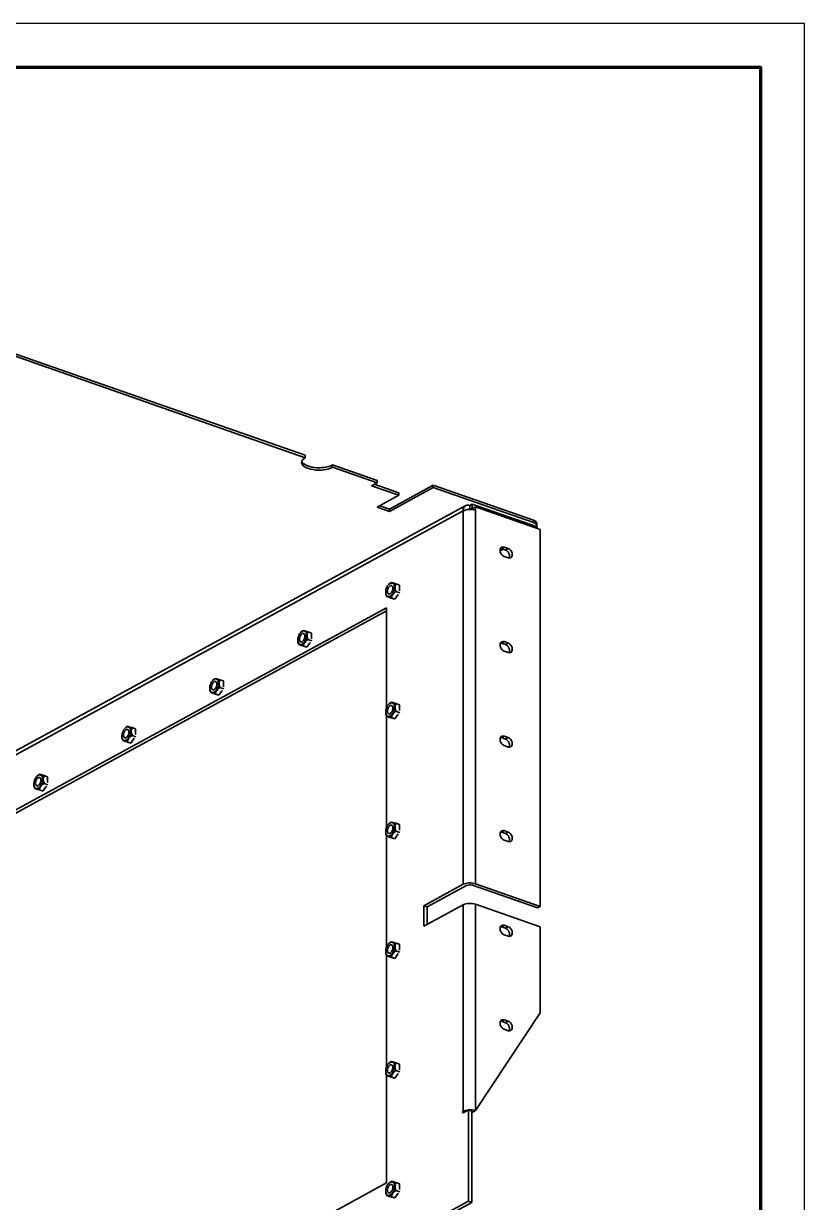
# Model space of a CAD drawing. Header units: millimetres. Extents: x 0 to 594, y 0 to 420.
# Drawn here: x 504.7 to 594, y 285.3 to 420 of the extents above; entities that cross this region are included whole.
import ezdxf

# ---------------------------------------------------------------- set-up
doc = ezdxf.new("R2010")
doc.units = ezdxf.units.MM

msp = doc.modelspace()

# ---------------------------------------------------------------- linework, layer by layer
at = {"color": 1, "lineweight": 35}
for p, q in [((536.94, 370.68), (465.88, 395.45)), ((465.88, 395.18), (536.94, 370.41)), ((536.94, 370.41), (536.75, 370.28)), ((536.94, 370.41), (536.94, 370.68)), ((536.53, 370.01), (536.5, 369.86)), ((536.5, 369.86), (536.53, 369.73)), ((536.62, 370.15), (536.53, 370.01)), ((536.59, 369.87), (536.53, 370)), ((536.53, 369.73), (536.6, 369.6)), ((536.7, 369.76), (536.59, 369.87)), ((536.6, 369.6), (536.71, 369.47)), ((536.75, 370.28), (536.62, 370.15)), ((536.84, 369.65), (536.7, 369.76)), ((536.71, 369.47), (536.87, 369.36)), ((537.02, 369.55), (536.84, 369.65)), ((536.87, 369.36), (537.07, 369.25)), ((537.23, 369.46), (537.02, 369.55)), ((537.07, 369.25), (537.3, 369.16)), ((537.46, 369.39), (537.23, 369.46)), ((537.3, 369.16), (537.56, 369.09)), ((537.72, 369.33), (537.46, 369.39)), ((537.56, 369.09), (537.84, 369.04)), ((537.99, 369.29), (537.72, 369.33)), ((537.84, 369.04), (538.14, 369)), ((538.27, 369.26), (537.99, 369.29)), ((538.14, 369), (538.44, 368.99)), ((538.56, 369.26), (538.27, 369.26)), ((538.44, 368.99), (538.75, 369)), ((538.85, 369.27), (538.56, 369.26)), ((538.75, 369), (539.05, 369.02)), ((539.13, 369.3), (538.85, 369.27)), ((539.05, 369.02), (539.34, 369.07)), ((539.4, 369.35), (539.13, 369.3)), ((539.34, 369.07), (539.61, 369.14)), ((539.64, 369.41), (539.4, 369.35)), ((539.61, 369.14), (539.85, 369.22)), ((539.87, 369.49), (539.64, 369.41)), ((539.85, 369.22), (540.06, 369.32)), ((540.06, 369.59), (539.87, 369.49)), ((545.14, 367.82), (540.06, 369.59)), ((540.06, 369.59), (540.06, 369.32)), ((540.06, 369.32), (545.14, 367.55)), ((545.14, 367.55), (545.14, 367.82)), ((545.14, 367.55), (544.52, 367.21)), ((544.52, 367.21), (547.64, 366.12)), ((547.64, 366.39), (544.82, 367.37)), ((551.54, 367.26), (546.55, 364.54)), ((546.55, 364.27), (551.54, 366.99)), ((547.64, 366.12), (547.64, 366.39)), ((551.54, 366.99), (551.54, 367.26)), ((551.54, 367.26), (563.02, 363.26)), ((563.02, 362.99), (551.54, 366.99)), ((547.64, 366.12), (545.14, 364.76)), ((555.28, 364.94), (555.39, 364.98)), ((555.39, 364.98), (555.51, 365)), ((555.51, 365), (555.63, 364.99)), ((555.63, 364.99), (555.76, 364.96)), ((555.76, 364.96), (556.03, 365.11)), ((555.76, 364.51), (555.76, 364.96)), ((556.03, 364.66), (556.03, 365.11)), ((556.03, 365.11), (563.45, 362.52)), ((494.79, 331.55), (554.98, 364.33)), ((495.1, 332.16), (555.28, 364.94)), ((545.14, 364.76), (546.55, 364.27)), ((546.55, 364.54), (545.44, 364.92)), ((546.55, 364.27), (546.55, 364.54)), ((554.98, 364.33), (555, 364.53)), ((555.12, 364.39), (554.98, 364.33)), ((554.98, 364.33), (554.98, 321.67)), ((555, 364.53), (555.06, 364.7)), ((555.06, 364.7), (555.15, 364.84)), ((555.28, 364.44), (555.12, 364.39)), ((555.15, 364.84), (555.28, 364.94)), ((555.46, 364.48), (555.28, 364.44)), ((555.65, 364.49), (555.46, 364.48)), ((555.49, 364.48), (555.52, 364.5)), ((555.52, 364.5), (555.63, 364.53)), ((555.63, 364.53), (555.76, 364.51)), ((555.85, 364.49), (555.65, 364.49)), ((555.73, 364.5), (555.76, 364.51)), ((555.76, 364.51), (556.03, 364.66)), ((556.04, 364.48), (555.85, 364.49)), ((556.03, 364.66), (556.1, 364.63)), ((556.22, 364.45), (556.04, 364.48)), ((556.07, 364.62), (556.38, 364.79)), ((556.07, 364.47), (556.07, 364.62)), ((556.38, 364.4), (556.22, 364.45)), ((556.38, 364.79), (556.38, 364.4)), ((563.8, 362.2), (556.38, 364.79)), ((556.38, 321.74), (556.38, 364.4)), ((563.02, 363.26), (563.18, 363.19)), ((563.02, 362.99), (563.02, 363.26)), ((563.18, 362.92), (563.02, 362.99)), ((563.18, 363.19), (563.3, 363.11)), ((563.3, 362.84), (563.18, 362.92)), ((563.3, 363.11), (563.37, 363.01)), ((563.37, 362.74), (563.3, 362.84)), ((563.37, 363.01), (563.4, 362.92)), ((563.4, 362.65), (563.37, 362.74)), ((563.37, 362.55), (563.4, 362.65)), ((563.4, 362.65), (563.4, 362.92)), ((563.45, 362.33), (563.45, 362.52)), ((563.8, 319.15), (563.8, 362.2)), ((559.22, 359.97), (559.2, 359.81)), ((559.56, 359.95), (559.2, 359.76)), ((559.2, 359.81), (559.22, 359.64)), ((559.28, 360.1), (559.22, 359.97)), ((559.22, 359.64), (559.29, 359.47)), ((559.25, 360.05), (559.35, 360.03)), ((559.38, 360.18), (559.28, 360.1)), ((559.66, 360.2), (559.35, 360.03)), ((559.35, 360.03), (559.82, 359.86)), ((559.51, 360.22), (559.38, 360.18)), ((559.66, 360.2), (559.51, 360.22)), ((560.13, 360.03), (559.66, 360.2)), ((560.13, 360.03), (559.82, 359.86)), ((559.82, 359.86), (559.94, 359.81)), ((559.94, 359.81), (560.05, 359.71)), ((560.05, 359.71), (560.15, 359.6)), ((560.28, 359.96), (560.13, 360.03)), ((560.15, 359.6), (560.22, 359.47)), ((560.41, 359.84), (560.28, 359.96)), ((560.51, 359.69), (560.41, 359.84)), ((560.58, 359.51), (560.51, 359.69)), ((559.29, 359.47), (559.39, 359.31)), ((559.39, 359.31), (559.52, 359.19)), ((559.52, 359.19), (559.66, 359.12)), ((559.66, 359.12), (560.13, 358.95)), ((560.13, 358.95), (560.28, 358.93)), ((560.22, 359.47), (560.27, 359.32)), ((560.28, 359.05), (560.24, 358.93)), ((560.27, 359.32), (560.29, 359.18)), ((560.29, 359.18), (560.28, 359.05)), ((560.28, 358.93), (560.42, 358.97)), ((560.42, 358.97), (560.52, 359.05)), ((560.52, 359.05), (560.58, 359.18)), ((560.6, 359.34), (560.58, 359.51)), ((560.58, 359.18), (560.6, 359.34)), ((546.2, 355.47), (546.27, 355.62)), ((546.27, 355.62), (546.35, 355.76)), ((546.35, 355.76), (546.44, 355.88)), ((546.37, 355.41), (546.45, 355.58)), ((546.44, 355.88), (546.54, 355.98)), ((546.45, 355.58), (546.56, 355.71)), ((546.54, 355.98), (546.64, 356.05)), ((546.54, 355.98), (546.6, 356.03)), ((546.6, 356.03), (546.56, 356)), ((546.56, 355.71), (546.69, 355.79)), ((546.77, 356.15), (546.6, 356.03)), ((546.64, 356.05), (546.75, 356.09)), ((546.69, 355.79), (546.75, 355.8)), ((546.75, 356.09), (546.85, 356.09)), ((546.75, 355.8), (546.8, 355.79)), ((546.93, 356.11), (546.77, 356.15)), ((546.8, 355.79), (546.86, 355.75)), ((546.85, 356.09), (546.94, 356.07)), ((546.86, 355.75), (546.91, 355.68)), ((546.91, 355.68), (546.94, 355.59)), ((547.3, 356), (546.93, 356.11)), ((546.94, 356.07), (547.02, 356.01)), ((546.94, 355.59), (546.95, 355.49)), ((547.02, 356.01), (547.08, 355.91)), ((547.08, 355.91), (547.12, 355.8)), ((547.12, 355.8), (547.14, 355.66)), ((547.14, 355.66), (547.14, 355.51)), ((547.2, 355.59), (547.22, 355.79)), ((547.22, 355.38), (547.2, 355.59)), ((547.22, 355.79), (547.3, 356)), ((547.3, 356), (547.7, 355.86)), ((547.7, 355.86), (547.7, 355.2)), ((546.13, 355.15), (546.16, 355.31)), ((546.13, 354.99), (546.13, 355.15)), ((546.15, 354.86), (546.13, 354.99)), ((546.17, 354.76), (546.15, 354.86)), ((546.15, 354.86), (546.16, 354.8)), ((546.15, 354.83), (546.16, 354.8)), ((546.16, 355.31), (546.2, 355.47)), ((546.16, 354.8), (546.24, 354.54)), ((546.22, 354.68), (546.17, 354.76)), ((546.27, 354.61), (546.22, 354.68)), ((546.24, 354.54), (546.4, 354.5)), ((546.24, 354.54), (546.69, 354.38)), ((546.33, 354.57), (546.27, 354.61)), ((546.33, 355.22), (546.37, 355.41)), ((546.33, 355.05), (546.33, 355.22)), ((546.38, 354.91), (546.33, 355.05)), ((546.4, 354.54), (546.33, 354.57)), ((546.42, 354.87), (546.38, 354.91)), ((546.47, 354.54), (546.4, 354.54)), ((546.4, 354.5), (546.77, 354.39)), ((546.47, 354.84), (546.42, 354.87)), ((546.55, 354.84), (546.47, 354.84)), ((546.55, 354.55), (546.47, 354.54)), ((546.63, 354.86), (546.55, 354.84)), ((546.64, 354.59), (546.55, 354.55)), ((546.71, 354.92), (546.63, 354.86)), ((546.74, 354.66), (546.64, 354.59)), ((546.79, 355.01), (546.71, 354.92)), ((546.84, 354.76), (546.74, 354.66)), ((546.77, 354.39), (546.83, 354.61)), ((546.77, 354.39), (547.17, 354.25)), ((547.17, 354.25), (546.77, 354.36)), ((546.85, 355.11), (546.79, 355.01)), ((546.83, 354.61), (546.93, 354.79)), ((546.93, 354.89), (546.84, 354.76)), ((546.9, 355.23), (546.85, 355.11)), ((546.94, 355.36), (546.9, 355.23)), ((547.01, 355.03), (546.93, 354.89)), ((546.93, 354.79), (547.08, 354.95)), ((546.95, 355.49), (546.94, 355.36)), ((547.07, 355.19), (547.01, 355.03)), ((547.12, 355.35), (547.07, 355.19)), ((547.08, 354.95), (547.3, 355.12)), ((547.14, 355.51), (547.12, 355.35)), ((547.57, 354.79), (547.17, 354.25)), ((547.3, 355.12), (547.22, 355.38)), ((547.3, 355.12), (547.75, 354.96)), ((546.23, 353.27), (497.82, 326.9)), ((498.21, 326.76), (546.23, 352.92)), ((546.23, 341.86), (546.23, 353.27)), ((536.15, 349.99), (536.21, 350.14)), ((536.21, 350.14), (536.29, 350.28)), ((536.29, 350.28), (536.38, 350.4)), ((536.38, 350.4), (536.48, 350.5)), ((536.4, 350.1), (536.51, 350.24)), ((536.48, 350.5), (536.59, 350.57)), ((536.48, 350.5), (536.54, 350.55)), ((536.54, 350.55), (536.5, 350.52)), ((536.51, 350.24), (536.63, 350.31)), ((536.71, 350.67), (536.54, 350.55)), ((536.59, 350.57), (536.69, 350.61)), ((536.63, 350.31), (536.69, 350.32)), ((536.69, 350.61), (536.79, 350.62)), ((536.69, 350.32), (536.74, 350.31)), ((536.87, 350.63), (536.71, 350.67)), ((536.74, 350.31), (536.8, 350.27)), ((536.79, 350.62), (536.88, 350.59)), ((536.8, 350.27), (536.85, 350.2)), ((536.85, 350.2), (536.88, 350.12)), ((537.24, 350.52), (536.87, 350.63)), ((536.88, 350.59), (536.96, 350.53)), ((536.96, 350.53), (537.02, 350.44)), ((537.02, 350.44), (537.06, 350.32)), ((537.06, 350.32), (537.08, 350.18)), ((537.08, 350.18), (537.08, 350.03)), ((537.14, 350.12), (537.16, 350.32)), ((537.16, 350.32), (537.24, 350.52)), ((537.24, 350.52), (537.64, 350.38)), ((537.64, 350.38), (537.64, 349.72)), ((536.07, 349.52), (536.08, 349.67)), ((536.09, 349.38), (536.07, 349.52)), ((536.08, 349.67), (536.1, 349.83)), ((536.12, 349.28), (536.09, 349.38)), ((536.09, 349.38), (536.1, 349.32)), ((536.09, 349.35), (536.1, 349.32)), ((536.1, 349.83), (536.15, 349.99)), ((536.1, 349.32), (536.18, 349.06)), ((536.16, 349.2), (536.12, 349.28)), ((536.21, 349.14), (536.16, 349.2)), ((536.18, 349.06), (536.34, 349.02)), ((536.18, 349.06), (536.63, 348.9)), ((536.27, 349.09), (536.21, 349.14)), ((536.27, 349.74), (536.31, 349.93)), ((536.27, 349.57), (536.27, 349.74)), ((536.32, 349.44), (536.27, 349.57)), ((536.34, 349.06), (536.27, 349.09)), ((536.31, 349.93), (536.4, 350.1)), ((536.36, 349.39), (536.32, 349.44)), ((536.42, 349.06), (536.34, 349.06)), ((536.34, 349.02), (536.71, 348.91)), ((536.41, 349.37), (536.36, 349.39)), ((536.49, 349.36), (536.41, 349.37)), ((536.5, 349.07), (536.42, 349.06)), ((536.57, 349.38), (536.49, 349.36)), ((536.58, 349.11), (536.5, 349.07)), ((536.65, 349.44), (536.57, 349.38)), ((536.68, 349.18), (536.58, 349.11)), ((536.73, 349.53), (536.65, 349.44)), ((536.78, 349.28), (536.68, 349.18)), ((536.71, 348.91), (536.77, 349.13)), ((536.71, 348.91), (537.11, 348.77)), ((537.11, 348.77), (536.72, 348.88)), ((536.8, 349.63), (536.73, 349.53)), ((536.77, 349.13), (536.87, 349.31)), ((536.87, 349.41), (536.78, 349.28)), ((536.85, 349.76), (536.8, 349.63)), ((536.88, 349.88), (536.85, 349.76)), ((536.95, 349.55), (536.87, 349.41)), ((536.87, 349.31), (537.02, 349.47)), ((536.88, 350.12), (536.89, 350.01)), ((536.89, 350.01), (536.88, 349.88)), ((537.02, 349.71), (536.95, 349.55)), ((537.06, 349.87), (537.02, 349.71)), ((537.02, 349.47), (537.24, 349.64)), ((537.08, 350.03), (537.06, 349.87)), ((537.51, 349.31), (537.11, 348.77)), ((537.16, 349.9), (537.14, 350.12)), ((537.24, 349.64), (537.16, 349.9)), ((537.24, 349.64), (537.69, 349.48)), ((559.22, 349.17), (559.2, 349.01)), ((559.2, 349.01), (559.22, 348.84)), ((559.28, 349.3), (559.22, 349.17)), ((559.22, 348.84), (559.29, 348.67)), ((559.25, 349.25), (559.35, 349.23)), ((559.38, 349.38), (559.28, 349.3)), ((559.66, 349.4), (559.35, 349.23)), ((559.35, 349.23), (559.82, 349.06)), ((559.51, 349.42), (559.38, 349.38)), ((559.66, 349.4), (559.51, 349.42)), ((560.13, 349.23), (559.66, 349.4)), ((560.13, 349.23), (559.82, 349.06)), ((559.82, 349.06), (559.94, 349)), ((559.94, 349), (560.05, 348.91)), ((560.05, 348.91), (560.15, 348.8)), ((560.28, 349.16), (560.13, 349.23)), ((560.15, 348.8), (560.22, 348.66)), ((560.41, 349.04), (560.28, 349.16)), ((560.51, 348.88), (560.41, 349.04)), ((560.58, 348.71), (560.51, 348.88)), ((559.29, 348.67), (559.39, 348.51)), ((559.39, 348.51), (559.52, 348.39)), ((559.52, 348.39), (559.66, 348.32)), ((559.66, 348.32), (560.13, 348.15)), ((560.13, 348.15), (560.28, 348.13)), ((560.22, 348.66), (560.27, 348.52)), ((560.28, 348.25), (560.24, 348.13)), ((560.27, 348.52), (560.29, 348.38)), ((560.29, 348.38), (560.28, 348.25)), ((560.28, 348.13), (560.42, 348.17)), ((560.42, 348.17), (560.52, 348.25)), ((560.52, 348.25), (560.58, 348.38)), ((560.6, 348.54), (560.58, 348.71)), ((560.58, 348.38), (560.6, 348.54)), ((526.15, 344.66), (526.23, 344.8)), ((526.23, 344.8), (526.32, 344.93)), ((526.32, 344.93), (526.42, 345.02)), ((526.34, 344.63), (526.45, 344.76)), ((526.42, 345.02), (526.53, 345.09)), ((526.42, 345.02), (526.48, 345.07)), ((526.48, 345.07), (526.45, 345.04)), ((526.45, 344.76), (526.57, 344.83)), ((526.65, 345.2), (526.48, 345.07)), ((526.53, 345.09), (526.63, 345.13)), ((526.57, 344.83), (526.63, 344.84)), ((526.63, 345.13), (526.73, 345.14)), ((526.63, 344.84), (526.68, 344.83)), ((526.82, 345.16), (526.65, 345.2)), ((526.68, 344.83), (526.75, 344.79)), ((526.73, 345.14), (526.82, 345.11)), ((526.75, 344.79), (526.79, 344.73)), ((527.18, 345.04), (526.82, 345.16)), ((526.82, 345.11), (526.9, 345.05)), ((526.9, 345.05), (526.96, 344.96)), ((526.96, 344.96), (527, 344.84)), ((527, 344.84), (527.02, 344.7)), ((527.08, 344.64), (527.11, 344.84)), ((527.11, 344.84), (527.18, 345.04)), ((527.18, 345.04), (527.59, 344.9)), ((527.59, 344.9), (527.59, 344.25)), ((526.01, 344.04), (526.02, 344.19)), ((526.03, 343.9), (526.01, 344.04)), ((526.02, 344.19), (526.04, 344.35)), ((526.06, 343.8), (526.03, 343.9)), ((526.03, 343.9), (526.04, 343.84)), ((526.04, 344.35), (526.09, 344.51)), ((526.04, 343.87), (526.04, 343.84)), ((526.04, 343.84), (526.12, 343.58)), ((526.1, 343.72), (526.06, 343.8)), ((526.09, 344.51), (526.15, 344.66)), ((526.15, 343.66), (526.1, 343.72)), ((526.12, 343.58), (526.28, 343.54)), ((526.12, 343.58), (526.57, 343.42)), ((526.21, 343.61), (526.15, 343.66)), ((526.21, 344.26), (526.25, 344.45)), ((526.22, 344.09), (526.21, 344.26)), ((526.28, 343.58), (526.21, 343.61)), ((526.27, 343.96), (526.22, 344.09)), ((526.25, 344.45), (526.34, 344.63)), ((526.31, 343.91), (526.27, 343.96)), ((526.36, 343.58), (526.28, 343.58)), ((526.28, 343.54), (526.65, 343.43)), ((526.36, 343.89), (526.31, 343.91)), ((526.43, 343.88), (526.36, 343.89)), ((526.44, 343.59), (526.36, 343.58)), ((526.51, 343.91), (526.43, 343.88)), ((526.52, 343.63), (526.44, 343.59)), ((526.6, 343.96), (526.51, 343.91)), ((526.63, 343.7), (526.52, 343.63)), ((526.67, 344.05), (526.6, 343.96)), ((526.73, 343.8), (526.63, 343.7)), ((526.65, 343.43), (526.71, 343.65)), ((526.65, 343.43), (527.06, 343.29)), ((526.74, 344.16), (526.67, 344.05)), ((526.71, 343.65), (526.82, 343.83)), ((526.82, 343.93), (526.73, 343.8)), ((526.79, 344.28), (526.74, 344.16)), ((526.79, 344.73), (526.82, 344.64)), ((526.82, 344.41), (526.79, 344.28)), ((526.82, 344.64), (526.83, 344.53)), ((526.83, 344.53), (526.82, 344.41)), ((526.9, 344.07), (526.82, 343.93)), ((526.82, 343.83), (526.97, 343.99)), ((526.96, 344.23), (526.9, 344.07)), ((527, 344.39), (526.96, 344.23)), ((526.97, 343.99), (527.18, 344.16)), ((527.02, 344.55), (527, 344.39)), ((527.02, 344.7), (527.02, 344.55)), ((527.45, 343.83), (527.06, 343.29)), ((527.11, 344.42), (527.08, 344.64)), ((527.18, 344.16), (527.11, 344.42)), ((527.18, 344.16), (527.64, 344)), ((527.06, 343.29), (526.66, 343.4)), ((546.27, 341.94), (546.35, 342.08)), ((546.35, 342.08), (546.44, 342.2)), ((546.44, 342.2), (546.54, 342.3)), ((546.54, 342.3), (546.64, 342.37)), ((546.54, 342.3), (546.6, 342.35)), ((546.6, 342.35), (546.56, 342.32)), ((546.56, 342.03), (546.69, 342.11)), ((546.77, 342.47), (546.6, 342.35)), ((546.64, 342.37), (546.75, 342.41)), ((546.69, 342.11), (546.75, 342.12)), ((546.75, 342.41), (546.85, 342.41)), ((546.75, 342.12), (546.8, 342.11)), ((546.93, 342.43), (546.77, 342.47)), ((546.8, 342.11), (546.86, 342.07)), ((546.85, 342.41), (546.94, 342.39)), ((546.86, 342.07), (546.91, 342)), ((547.3, 342.32), (546.93, 342.43)), ((546.94, 342.39), (547.02, 342.32)), ((547.02, 342.32), (547.08, 342.23)), ((547.08, 342.23), (547.12, 342.12)), ((547.12, 342.12), (547.14, 341.98)), ((547.2, 341.91), (547.22, 342.11)), ((547.22, 342.11), (547.3, 342.32)), ((547.3, 342.32), (547.7, 342.18)), ((547.7, 342.18), (547.7, 341.52)), ((546.13, 341.47), (546.16, 341.63)), ((546.13, 341.31), (546.13, 341.47)), ((546.15, 341.17), (546.13, 341.31)), ((546.17, 341.08), (546.15, 341.17)), ((546.15, 341.17), (546.16, 341.12)), ((546.15, 341.15), (546.16, 341.12)), ((546.16, 341.63), (546.2, 341.78)), ((546.16, 341.12), (546.24, 340.86)), ((546.22, 341), (546.17, 341.08)), ((546.2, 341.78), (546.27, 341.94)), ((546.27, 340.93), (546.22, 341)), ((546.23, 328.18), (546.23, 340.87)), ((546.24, 340.86), (546.4, 340.82)), ((546.24, 340.86), (546.69, 340.7)), ((546.33, 340.89), (546.27, 340.93)), ((546.33, 341.54), (546.37, 341.73)), ((546.33, 341.37), (546.33, 341.54)), ((546.38, 341.23), (546.33, 341.37)), ((546.4, 340.86), (546.33, 340.89)), ((546.37, 341.73), (546.45, 341.9)), ((546.42, 341.19), (546.38, 341.23)), ((546.47, 340.85), (546.4, 340.86)), ((546.4, 340.82), (546.77, 340.71)), ((546.47, 341.16), (546.42, 341.19)), ((546.45, 341.9), (546.56, 342.03)), ((546.55, 341.15), (546.47, 341.16)), ((546.55, 340.87), (546.47, 340.85)), ((546.63, 341.18), (546.55, 341.15)), ((546.64, 340.9), (546.55, 340.87)), ((546.71, 341.24), (546.63, 341.18)), ((546.74, 340.98), (546.64, 340.9)), ((546.79, 341.32), (546.71, 341.24)), ((546.84, 341.08), (546.74, 340.98)), ((546.77, 340.71), (546.83, 340.93)), ((546.85, 341.43), (546.79, 341.32)), ((546.83, 340.93), (546.93, 341.11)), ((546.93, 341.2), (546.84, 341.08)), ((546.9, 341.55), (546.85, 341.43)), ((546.94, 341.68), (546.9, 341.55)), ((546.91, 342), (546.94, 341.91)), ((547.01, 341.35), (546.93, 341.2)), ((546.93, 341.11), (547.08, 341.27)), ((546.94, 341.91), (546.95, 341.8)), ((546.95, 341.8), (546.94, 341.68)), ((547.07, 341.5), (547.01, 341.35)), ((547.12, 341.67), (547.07, 341.5)), ((547.08, 341.27), (547.3, 341.44)), ((547.14, 341.83), (547.12, 341.67)), ((547.14, 341.98), (547.14, 341.83)), ((547.57, 341.11), (547.17, 340.56)), ((547.22, 341.7), (547.2, 341.91)), ((547.3, 341.44), (547.22, 341.7)), ((547.3, 341.44), (547.75, 341.28)), ((516.17, 339.32), (516.27, 339.45)), ((516.27, 339.45), (516.37, 339.54)), ((516.37, 339.54), (516.47, 339.62)), ((516.37, 339.54), (516.42, 339.59)), ((516.42, 339.59), (516.39, 339.56)), ((516.6, 339.72), (516.42, 339.59)), ((516.47, 339.62), (516.58, 339.65)), ((516.58, 339.65), (516.68, 339.66)), ((516.76, 339.68), (516.6, 339.72)), ((516.68, 339.66), (516.77, 339.63)), ((517.13, 339.57), (516.76, 339.68)), ((516.77, 339.63), (516.84, 339.57)), ((516.84, 339.57), (516.9, 339.48)), ((516.9, 339.48), (516.95, 339.36)), ((517.05, 339.36), (517.13, 339.57)), ((517.13, 339.57), (517.53, 339.43)), ((517.53, 339.43), (517.53, 338.77)), ((546.77, 340.71), (547.17, 340.56)), ((547.17, 340.56), (546.77, 340.68)), ((515.96, 338.71), (515.99, 338.87)), ((515.96, 338.56), (515.96, 338.71)), ((515.97, 338.42), (515.96, 338.56)), ((516, 338.32), (515.97, 338.42)), ((515.97, 338.42), (515.99, 338.36)), ((515.98, 338.4), (515.99, 338.36)), ((515.99, 338.87), (516.03, 339.03)), ((515.99, 338.36), (516.06, 338.1)), ((516.04, 338.24), (516, 338.32)), ((516.03, 339.03), (516.1, 339.18)), ((516.09, 338.18), (516.04, 338.24)), ((516.06, 338.1), (516.23, 338.06)), ((516.06, 338.1), (516.52, 337.95)), ((516.16, 338.13), (516.09, 338.18)), ((516.1, 339.18), (516.17, 339.32)), ((516.15, 338.79), (516.2, 338.97)), ((516.16, 338.61), (516.15, 338.79)), ((516.21, 338.48), (516.16, 338.61)), ((516.22, 338.11), (516.16, 338.13)), ((516.2, 338.97), (516.28, 339.15)), ((516.25, 338.44), (516.21, 338.48)), ((516.3, 338.1), (516.22, 338.11)), ((516.23, 338.06), (516.6, 337.95)), ((516.3, 338.41), (516.25, 338.44)), ((516.28, 339.15), (516.39, 339.28)), ((516.37, 338.4), (516.3, 338.41)), ((516.38, 338.12), (516.3, 338.1)), ((516.46, 338.43), (516.37, 338.4)), ((516.46, 338.15), (516.38, 338.12)), ((516.39, 339.28), (516.51, 339.35)), ((516.54, 338.48), (516.46, 338.43)), ((516.57, 338.22), (516.46, 338.15)), ((516.51, 339.35), (516.57, 339.36)), ((516.61, 338.57), (516.54, 338.48)), ((516.57, 339.36), (516.63, 339.35)), ((516.67, 338.32), (516.57, 338.22)), ((516.6, 337.95), (516.66, 338.17)), ((516.68, 338.68), (516.61, 338.57)), ((516.63, 339.35), (516.69, 339.31)), ((516.66, 338.17), (516.76, 338.35)), ((516.76, 338.45), (516.67, 338.32)), ((516.73, 338.8), (516.68, 338.68)), ((516.69, 339.31), (516.74, 339.25)), ((516.76, 338.93), (516.73, 338.8)), ((516.74, 339.25), (516.77, 339.16)), ((516.78, 339.05), (516.76, 338.93)), ((516.84, 338.59), (516.76, 338.45)), ((516.76, 338.35), (516.91, 338.52)), ((516.77, 339.16), (516.78, 339.05)), ((516.9, 338.75), (516.84, 338.59)), ((516.94, 338.91), (516.9, 338.75)), ((516.91, 338.52), (517.13, 338.68)), ((516.97, 339.07), (516.94, 338.91)), ((516.95, 339.36), (516.97, 339.23)), ((516.97, 339.23), (516.97, 339.07)), ((517.39, 338.36), (517, 337.81)), ((517.02, 339.16), (517.05, 339.36)), ((517.05, 338.94), (517.02, 339.16)), ((517.13, 338.68), (517.05, 338.94)), ((517.13, 338.68), (517.58, 338.52)), ((559.22, 338.37), (559.2, 338.21)), ((559.2, 338.21), (559.22, 338.04)), ((559.28, 338.5), (559.22, 338.37)), ((559.22, 338.04), (559.29, 337.86)), ((559.25, 338.45), (559.35, 338.43)), ((559.38, 338.58), (559.28, 338.5)), ((559.66, 338.6), (559.35, 338.43)), ((559.35, 338.43), (559.82, 338.26)), ((559.51, 338.62), (559.38, 338.58)), ((559.66, 338.6), (559.51, 338.62)), ((560.13, 338.43), (559.66, 338.6)), ((560.13, 338.43), (559.82, 338.26)), ((559.82, 338.26), (559.94, 338.2)), ((559.94, 338.2), (560.05, 338.11)), ((560.05, 338.11), (560.15, 338)), ((560.28, 338.36), (560.13, 338.43)), ((560.41, 338.24), (560.28, 338.36)), ((560.51, 338.08), (560.41, 338.24)), ((560.58, 337.91), (560.51, 338.08)), ((516.6, 337.95), (517, 337.81)), ((517, 337.81), (516.6, 337.92)), ((559.29, 337.86), (559.39, 337.71)), ((559.39, 337.71), (559.52, 337.59)), ((559.52, 337.59), (559.66, 337.52)), ((559.66, 337.52), (560.13, 337.35)), ((560.13, 337.35), (560.28, 337.33)), ((560.15, 338), (560.22, 337.86)), ((560.22, 337.86), (560.27, 337.72)), ((560.28, 337.45), (560.24, 337.33)), ((560.27, 337.72), (560.29, 337.58)), ((560.29, 337.58), (560.28, 337.45)), ((560.28, 337.33), (560.42, 337.37)), ((560.42, 337.37), (560.52, 337.45)), ((560.52, 337.45), (560.58, 337.58)), ((560.6, 337.74), (560.58, 337.91)), ((560.58, 337.58), (560.6, 337.74)), ((506.21, 333.97), (506.31, 334.07)), ((506.31, 334.07), (506.41, 334.14)), ((506.31, 334.07), (506.37, 334.11)), ((506.37, 334.11), (506.33, 334.09)), ((506.54, 334.24), (506.37, 334.11)), ((506.41, 334.14), (506.52, 334.18)), ((506.52, 334.18), (506.62, 334.18)), ((506.7, 334.2), (506.54, 334.24)), ((506.62, 334.18), (506.71, 334.15)), ((507.07, 334.09), (506.7, 334.2)), ((506.71, 334.15), (506.79, 334.09)), ((506.79, 334.09), (506.85, 334)), ((506.85, 334), (506.89, 333.88)), ((506.99, 333.88), (507.07, 334.09)), ((507.07, 334.09), (507.47, 333.95)), ((505.9, 333.23), (505.93, 333.39)), ((505.9, 333.08), (505.9, 333.23)), ((505.92, 332.94), (505.9, 333.08)), ((505.94, 332.85), (505.92, 332.94)), ((505.92, 332.94), (505.93, 332.88)), ((505.92, 332.92), (505.93, 332.88)), ((505.93, 333.39), (505.97, 333.55)), ((505.93, 332.88), (506.01, 332.63)), ((505.98, 332.76), (505.94, 332.85)), ((505.97, 333.55), (506.04, 333.71)), ((506.04, 332.7), (505.98, 332.76)), ((506.04, 333.71), (506.12, 333.85)), ((506.1, 332.65), (506.04, 332.7)), ((506.1, 333.31), (506.14, 333.49)), ((506.1, 333.13), (506.1, 333.31)), ((506.15, 333), (506.1, 333.13)), ((506.17, 332.63), (506.1, 332.65)), ((506.12, 333.85), (506.21, 333.97)), ((506.14, 333.49), (506.22, 333.67)), ((506.19, 332.96), (506.15, 333)), ((506.24, 332.93), (506.19, 332.96)), ((506.22, 333.67), (506.33, 333.8)), ((506.32, 332.92), (506.24, 332.93)), ((506.32, 332.64), (506.24, 332.62)), ((506.4, 332.95), (506.32, 332.92)), ((506.41, 332.67), (506.32, 332.64)), ((506.33, 333.8), (506.46, 333.87)), ((506.48, 333.01), (506.4, 332.95)), ((506.51, 332.74), (506.41, 332.67)), ((506.46, 333.87), (506.51, 333.88)), ((506.56, 333.09), (506.48, 333.01)), ((506.51, 333.88), (506.57, 333.87)), ((506.61, 332.85), (506.51, 332.74)), ((506.54, 332.47), (506.6, 332.69)), ((506.62, 333.2), (506.56, 333.09)), ((506.57, 333.87), (506.63, 333.84)), ((506.6, 332.69), (506.7, 332.87)), ((506.7, 332.97), (506.61, 332.85)), ((506.67, 333.32), (506.62, 333.2)), ((506.63, 333.84), (506.68, 333.77)), ((506.71, 333.45), (506.67, 333.32)), ((506.68, 333.77), (506.71, 333.68)), ((506.78, 333.12), (506.7, 332.97)), ((506.7, 332.87), (506.85, 333.04)), ((506.71, 333.68), (506.72, 333.57)), ((506.72, 333.57), (506.71, 333.45)), ((506.84, 333.27), (506.78, 333.12)), ((506.89, 333.43), (506.84, 333.27)), ((506.85, 333.04), (507.07, 333.2)), ((506.89, 333.88), (506.91, 333.75)), ((506.91, 333.6), (506.89, 333.43)), ((506.91, 333.75), (506.91, 333.6)), ((507.34, 332.88), (506.94, 332.33)), ((506.97, 333.68), (506.99, 333.88)), ((506.99, 333.46), (506.97, 333.68)), ((507.07, 333.2), (506.99, 333.46)), ((507.07, 333.2), (507.52, 333.05)), ((507.47, 333.95), (507.47, 333.29)), ((506.01, 332.63), (506.17, 332.58)), ((506.01, 332.63), (506.46, 332.47)), ((506.24, 332.62), (506.17, 332.63)), ((506.17, 332.58), (506.54, 332.47)), ((506.54, 332.47), (506.94, 332.33)), ((506.94, 332.33), (506.54, 332.45)), ((546.44, 328.52), (546.54, 328.62)), ((546.54, 328.62), (546.64, 328.69)), ((546.54, 328.62), (546.6, 328.67)), ((546.6, 328.67), (546.56, 328.64)), ((546.77, 328.79), (546.6, 328.67)), ((546.64, 328.69), (546.75, 328.73)), ((546.75, 328.73), (546.85, 328.73)), ((546.93, 328.75), (546.77, 328.79)), ((546.85, 328.73), (546.94, 328.7)), ((547.3, 328.64), (546.93, 328.75)), ((546.94, 328.7), (547.02, 328.64)), ((547.02, 328.64), (547.08, 328.55)), ((547.22, 328.43), (547.3, 328.64)), ((547.3, 328.64), (547.7, 328.5)), ((546.13, 327.78), (546.16, 327.94)), ((546.13, 327.63), (546.13, 327.78)), ((546.15, 327.49), (546.13, 327.63)), ((546.17, 327.4), (546.15, 327.49)), ((546.15, 327.49), (546.16, 327.44)), ((546.15, 327.47), (546.16, 327.44)), ((546.16, 327.94), (546.2, 328.1)), ((546.16, 327.44), (546.24, 327.18)), ((546.22, 327.32), (546.17, 327.4)), ((546.2, 328.1), (546.27, 328.26)), ((546.27, 327.25), (546.22, 327.32)), ((546.27, 328.26), (546.35, 328.4)), ((546.33, 327.21), (546.27, 327.25)), ((546.33, 327.86), (546.37, 328.05)), ((546.33, 327.69), (546.33, 327.86)), ((546.38, 327.55), (546.33, 327.69)), ((546.35, 328.4), (546.44, 328.52)), ((546.37, 328.05), (546.45, 328.22)), ((546.42, 327.51), (546.38, 327.55)), ((546.47, 327.48), (546.42, 327.51)), ((546.45, 328.22), (546.56, 328.35)), ((546.55, 327.47), (546.47, 327.48)), ((546.63, 327.5), (546.55, 327.47)), ((546.56, 328.35), (546.69, 328.43)), ((546.71, 327.56), (546.63, 327.5)), ((546.74, 327.3), (546.64, 327.22)), ((546.69, 328.43), (546.75, 328.43)), ((546.79, 327.64), (546.71, 327.56)), ((546.84, 327.4), (546.74, 327.3)), ((546.75, 328.43), (546.8, 328.43)), ((546.85, 327.75), (546.79, 327.64)), ((546.8, 328.43), (546.86, 328.39)), ((546.83, 327.24), (546.93, 327.43)), ((546.93, 327.52), (546.84, 327.4)), ((546.9, 327.87), (546.85, 327.75)), ((546.86, 328.39), (546.91, 328.32)), ((546.94, 328), (546.9, 327.87)), ((546.91, 328.32), (546.94, 328.23)), ((547.01, 327.67), (546.93, 327.52)), ((546.93, 327.43), (547.08, 327.59)), ((546.94, 328.23), (546.95, 328.12)), ((546.95, 328.12), (546.94, 328)), ((547.07, 327.82), (547.01, 327.67)), ((547.12, 327.99), (547.07, 327.82)), ((547.08, 328.55), (547.12, 328.44)), ((547.08, 327.59), (547.3, 327.75)), ((547.12, 328.44), (547.14, 328.3)), ((547.14, 328.15), (547.12, 327.99)), ((547.14, 328.3), (547.14, 328.15)), ((547.57, 327.43), (547.17, 326.88)), ((547.2, 328.23), (547.22, 328.43)), ((547.22, 328.02), (547.2, 328.23)), ((547.3, 327.75), (547.22, 328.02)), ((547.3, 327.75), (547.75, 327.6)), ((547.7, 328.5), (547.7, 327.84)), ((559.22, 327.57), (559.2, 327.41)), ((559.2, 327.41), (559.22, 327.23)), ((559.28, 327.7), (559.22, 327.57)), ((559.25, 327.65), (559.35, 327.63)), ((559.38, 327.78), (559.28, 327.7)), ((559.66, 327.8), (559.35, 327.63)), ((559.35, 327.63), (559.82, 327.46)), ((559.51, 327.82), (559.38, 327.78)), ((559.66, 327.8), (559.51, 327.82)), ((560.13, 327.63), (559.66, 327.8)), ((560.13, 327.63), (559.82, 327.46)), ((559.82, 327.46), (559.94, 327.4)), ((559.94, 327.4), (560.05, 327.31)), ((560.05, 327.31), (560.15, 327.2)), ((560.28, 327.56), (560.13, 327.63)), ((560.41, 327.44), (560.28, 327.56)), ((560.51, 327.28), (560.41, 327.44)), ((560.58, 327.11), (560.51, 327.28)), ((546.23, 314.5), (546.23, 327.19)), ((546.24, 327.18), (546.4, 327.14)), ((546.24, 327.18), (546.69, 327.02)), ((546.4, 327.18), (546.33, 327.21)), ((546.47, 327.17), (546.4, 327.18)), ((546.4, 327.14), (546.77, 327.02)), ((546.55, 327.19), (546.47, 327.17)), ((546.64, 327.22), (546.55, 327.19)), ((546.77, 327.02), (546.83, 327.24)), ((546.77, 327.02), (547.17, 326.88)), ((547.17, 326.88), (546.77, 327)), ((559.22, 327.23), (559.29, 327.06)), ((559.29, 327.06), (559.39, 326.91)), ((559.39, 326.91), (559.52, 326.79)), ((559.52, 326.79), (559.66, 326.72)), ((559.66, 326.72), (560.13, 326.55)), ((560.13, 326.55), (560.28, 326.53)), ((560.15, 327.2), (560.22, 327.06)), ((560.22, 327.06), (560.27, 326.92)), ((560.28, 326.64), (560.24, 326.53)), ((560.27, 326.92), (560.29, 326.78)), ((560.29, 326.78), (560.28, 326.64)), ((560.28, 326.53), (560.42, 326.56)), ((560.42, 326.56), (560.52, 326.65)), ((560.52, 326.65), (560.58, 326.78)), ((560.6, 326.94), (560.58, 327.11)), ((560.58, 326.78), (560.6, 326.94)), ((554.98, 321.67), (550.48, 319.22)), ((550.87, 319.08), (555.37, 321.53)), ((555.12, 321.73), (554.98, 321.67)), ((555.28, 321.78), (555.12, 321.73)), ((555.46, 321.81), (555.28, 321.78)), ((555.37, 321.53), (555.52, 321.59)), ((555.65, 321.83), (555.46, 321.81)), ((555.52, 321.59), (555.7, 321.61)), ((555.85, 321.83), (555.65, 321.83)), ((555.7, 321.61), (555.9, 321.61)), ((556.04, 321.82), (555.85, 321.83)), ((555.9, 321.61), (556.07, 321.57)), ((556.22, 321.78), (556.04, 321.82)), ((556.07, 321.57), (563.49, 318.98)), ((556.38, 321.74), (556.22, 321.78)), ((563.8, 319.15), (556.38, 321.74)), ((550.48, 316.88), (554.98, 319.33)), ((550.48, 319.22), (550.48, 316.88)), ((550.48, 319.22), (550.87, 319.08)), ((554.98, 319.33), (555.12, 319.39)), ((554.98, 319.33), (554.98, 295.75)), ((555.12, 319.39), (555.28, 319.44)), ((555.28, 319.44), (555.46, 319.47)), ((555.46, 319.47), (555.65, 319.49)), ((555.65, 319.49), (555.85, 319.49)), ((555.85, 319.49), (556.04, 319.48)), ((556.04, 319.48), (556.22, 319.44)), ((556.22, 319.44), (556.38, 319.4)), ((556.38, 319.4), (563.8, 316.81)), ((556.38, 295.82), (556.38, 319.4)), ((550.87, 317.09), (550.87, 319.08)), ((563.49, 318.98), (563.8, 319.15)), ((559.22, 316.77), (559.2, 316.61)), ((559.2, 316.61), (559.22, 316.43)), ((559.28, 316.89), (559.22, 316.77)), ((559.25, 316.85), (559.35, 316.82)), ((559.38, 316.98), (559.28, 316.89)), ((559.66, 316.99), (559.35, 316.82)), ((559.35, 316.82), (559.82, 316.66)), ((559.51, 317.02), (559.38, 316.98)), ((559.66, 316.99), (559.51, 317.02)), ((560.13, 316.83), (559.66, 316.99)), ((560.13, 316.83), (559.82, 316.66)), ((559.82, 316.66), (559.94, 316.6)), ((559.94, 316.6), (560.05, 316.51)), ((560.05, 316.51), (560.15, 316.4)), ((560.28, 316.76), (560.13, 316.83)), ((560.41, 316.64), (560.28, 316.76)), ((560.51, 316.48), (560.41, 316.64)), ((560.58, 316.31), (560.51, 316.48)), ((563.8, 307), (563.8, 316.81)), ((559.22, 316.43), (559.29, 316.26)), ((559.29, 316.26), (559.39, 316.11)), ((559.39, 316.11), (559.52, 315.99)), ((559.52, 315.99), (559.66, 315.91)), ((559.66, 315.91), (560.13, 315.75)), ((560.13, 315.75), (560.28, 315.73)), ((560.15, 316.4), (560.22, 316.26)), ((560.22, 316.26), (560.27, 316.12)), ((560.28, 315.84), (560.24, 315.73)), ((560.27, 316.12), (560.29, 315.98)), ((560.29, 315.98), (560.28, 315.84)), ((560.28, 315.73), (560.42, 315.76)), ((560.42, 315.76), (560.52, 315.85)), ((560.52, 315.85), (560.58, 315.98)), ((560.6, 316.14), (560.58, 316.31)), ((560.58, 315.98), (560.6, 316.14)), ((546.13, 314.1), (546.16, 314.26)), ((546.13, 313.95), (546.13, 314.1)), ((546.15, 313.81), (546.13, 313.95)), ((546.17, 313.72), (546.15, 313.81)), ((546.15, 313.81), (546.16, 313.75)), ((546.15, 313.79), (546.16, 313.75)), ((546.16, 314.26), (546.2, 314.42)), ((546.2, 314.42), (546.27, 314.58)), ((546.27, 314.58), (546.35, 314.72)), ((546.33, 314.18), (546.37, 314.37)), ((546.33, 314), (546.33, 314.18)), ((546.38, 313.87), (546.33, 314)), ((546.35, 314.72), (546.44, 314.84)), ((546.37, 314.37), (546.45, 314.54)), ((546.42, 313.83), (546.38, 313.87)), ((546.47, 313.8), (546.42, 313.83)), ((546.44, 314.84), (546.54, 314.94)), ((546.45, 314.54), (546.56, 314.67)), ((546.55, 313.79), (546.47, 313.8)), ((546.54, 314.94), (546.64, 315.01)), ((546.54, 314.94), (546.6, 314.98)), ((546.63, 313.82), (546.55, 313.79)), ((546.6, 314.98), (546.56, 314.96)), ((546.56, 314.67), (546.69, 314.74)), ((546.77, 315.11), (546.6, 314.98)), ((546.71, 313.88), (546.63, 313.82)), ((546.64, 315.01), (546.75, 315.05)), ((546.69, 314.74), (546.75, 314.75)), ((546.79, 313.96), (546.71, 313.88)), ((546.75, 315.05), (546.85, 315.05)), ((546.75, 314.75), (546.8, 314.74)), ((546.93, 315.07), (546.77, 315.11)), ((546.85, 314.07), (546.79, 313.96)), ((546.8, 314.74), (546.86, 314.71)), ((546.93, 313.84), (546.84, 313.72)), ((546.85, 315.05), (546.94, 315.02)), ((546.9, 314.19), (546.85, 314.07)), ((546.86, 314.71), (546.91, 314.64)), ((546.94, 314.32), (546.9, 314.19)), ((546.91, 314.64), (546.94, 314.55)), ((547.3, 314.96), (546.93, 315.07)), ((547.01, 313.99), (546.93, 313.84)), ((546.93, 313.74), (547.08, 313.91)), ((546.94, 315.02), (547.02, 314.96)), ((546.94, 314.55), (546.95, 314.44)), ((546.95, 314.44), (546.94, 314.32)), ((547.07, 314.14), (547.01, 313.99)), ((547.02, 314.96), (547.08, 314.87)), ((547.12, 314.3), (547.07, 314.14)), ((547.08, 314.87), (547.12, 314.76)), ((547.08, 313.91), (547.3, 314.07)), ((547.12, 314.76), (547.14, 314.62)), ((547.14, 314.47), (547.12, 314.3)), ((547.14, 314.62), (547.14, 314.47)), ((547.2, 314.55), (547.22, 314.75)), ((547.22, 314.33), (547.2, 314.55)), ((547.22, 314.75), (547.3, 314.96)), ((547.3, 314.07), (547.22, 314.33)), ((547.3, 314.96), (547.7, 314.82)), ((547.3, 314.07), (547.75, 313.92)), ((547.7, 314.82), (547.7, 314.16)), ((546.16, 313.75), (546.24, 313.5)), ((546.22, 313.64), (546.17, 313.72)), ((546.27, 313.57), (546.22, 313.64)), ((546.23, 300.82), (546.23, 313.51)), ((546.24, 313.5), (546.4, 313.46)), ((546.24, 313.5), (546.69, 313.34)), ((546.33, 313.52), (546.27, 313.57)), ((546.4, 313.5), (546.33, 313.52)), ((546.47, 313.49), (546.4, 313.5)), ((546.4, 313.46), (546.77, 313.34)), ((546.55, 313.51), (546.47, 313.49)), ((546.64, 313.54), (546.55, 313.51)), ((546.74, 313.62), (546.64, 313.54)), ((546.84, 313.72), (546.74, 313.62)), ((546.77, 313.34), (546.83, 313.56)), ((546.77, 313.34), (547.17, 313.2)), ((547.17, 313.2), (546.77, 313.32)), ((546.83, 313.56), (546.93, 313.74)), ((547.57, 313.75), (547.17, 313.2)), ((556.38, 295.82), (563.8, 307)), ((559.22, 305.96), (559.2, 305.81)), ((559.2, 305.81), (559.22, 305.63)), ((559.28, 306.09), (559.22, 305.96)), ((559.25, 306.05), (559.35, 306.02)), ((559.38, 306.18), (559.28, 306.09)), ((559.66, 306.19), (559.35, 306.02)), ((559.35, 306.02), (559.82, 305.86)), ((559.51, 306.22), (559.38, 306.18)), ((559.66, 306.19), (559.51, 306.22)), ((560.13, 306.03), (559.66, 306.19)), ((560.13, 306.03), (559.82, 305.86)), ((559.82, 305.86), (559.94, 305.8)), ((559.94, 305.8), (560.05, 305.71)), ((560.05, 305.71), (560.15, 305.6)), ((560.28, 305.95), (560.13, 306.03)), ((560.41, 305.83), (560.28, 305.95)), ((560.51, 305.68), (560.41, 305.83)), ((559.22, 305.63), (559.29, 305.46)), ((559.29, 305.46), (559.39, 305.31)), ((559.39, 305.31), (559.52, 305.19)), ((559.52, 305.19), (559.66, 305.11)), ((559.66, 305.11), (560.13, 304.95)), ((560.13, 304.95), (560.28, 304.93)), ((560.15, 305.6), (560.22, 305.46)), ((560.22, 305.46), (560.27, 305.32)), ((560.28, 305.04), (560.24, 304.93)), ((560.27, 305.32), (560.29, 305.18)), ((560.29, 305.18), (560.28, 305.04)), ((560.28, 304.93), (560.42, 304.96)), ((560.42, 304.96), (560.52, 305.05)), ((560.58, 305.51), (560.51, 305.68)), ((560.52, 305.05), (560.58, 305.18)), ((560.6, 305.34), (560.58, 305.51)), ((560.58, 305.18), (560.6, 305.34)), ((546.13, 300.42), (546.16, 300.58)), ((546.13, 300.27), (546.13, 300.42)), ((546.16, 300.58), (546.2, 300.74)), ((546.2, 300.74), (546.27, 300.9)), ((546.27, 300.9), (546.35, 301.04)), ((546.33, 300.5), (546.37, 300.68)), ((546.33, 300.32), (546.33, 300.5)), ((546.38, 300.19), (546.33, 300.32)), ((546.35, 301.04), (546.44, 301.16)), ((546.37, 300.68), (546.45, 300.86)), ((546.44, 301.16), (546.54, 301.26)), ((546.45, 300.86), (546.56, 300.99)), ((546.54, 301.26), (546.64, 301.33)), ((546.54, 301.26), (546.6, 301.3)), ((546.6, 301.3), (546.56, 301.27)), ((546.56, 300.99), (546.69, 301.06)), ((546.77, 301.43), (546.6, 301.3)), ((546.64, 301.33), (546.75, 301.37)), ((546.69, 301.06), (546.75, 301.07)), ((546.75, 301.37), (546.85, 301.37)), ((546.75, 301.07), (546.8, 301.06)), ((546.93, 301.39), (546.77, 301.43)), ((546.85, 300.39), (546.79, 300.28)), ((546.8, 301.06), (546.86, 301.03)), ((546.85, 301.37), (546.94, 301.34)), ((546.9, 300.51), (546.85, 300.39)), ((546.86, 301.03), (546.91, 300.96)), ((546.94, 300.64), (546.9, 300.51)), ((546.91, 300.96), (546.94, 300.87)), ((547.3, 301.28), (546.93, 301.39)), ((546.94, 301.34), (547.02, 301.28)), ((546.94, 300.87), (546.95, 300.76)), ((546.95, 300.76), (546.94, 300.64)), ((547.07, 300.46), (547.01, 300.31)), ((547.02, 301.28), (547.08, 301.19)), ((547.12, 300.62), (547.07, 300.46)), ((547.08, 301.19), (547.12, 301.07)), ((547.08, 300.23), (547.3, 300.39)), ((547.12, 301.07), (547.14, 300.94)), ((547.14, 300.78), (547.12, 300.62)), ((547.14, 300.94), (547.14, 300.78)), ((547.2, 300.87), (547.22, 301.07)), ((547.22, 300.65), (547.2, 300.87)), ((547.22, 301.07), (547.3, 301.28)), ((547.3, 300.39), (547.22, 300.65)), ((547.3, 301.28), (547.7, 301.14)), ((547.3, 300.39), (547.75, 300.24)), ((547.7, 301.14), (547.7, 300.48)), ((546.15, 300.13), (546.13, 300.27)), ((546.17, 300.04), (546.15, 300.13)), ((546.15, 300.13), (546.16, 300.07)), ((546.15, 300.11), (546.16, 300.07)), ((546.16, 300.07), (546.24, 299.81)), ((546.22, 299.95), (546.17, 300.04)), ((546.27, 299.89), (546.22, 299.95)), ((546.23, 287.56), (546.23, 299.82)), ((546.24, 299.81), (546.4, 299.77)), ((546.24, 299.81), (546.69, 299.66)), ((546.33, 299.84), (546.27, 299.89)), ((546.4, 299.82), (546.33, 299.84)), ((546.42, 300.15), (546.38, 300.19)), ((546.47, 299.81), (546.4, 299.82)), ((546.4, 299.77), (546.77, 299.66)), ((546.47, 300.12), (546.42, 300.15)), ((546.55, 300.11), (546.47, 300.12)), ((546.55, 299.83), (546.47, 299.81)), ((546.63, 300.14), (546.55, 300.11)), ((546.64, 299.86), (546.55, 299.83)), ((546.71, 300.2), (546.63, 300.14)), ((546.74, 299.93), (546.64, 299.86)), ((546.79, 300.28), (546.71, 300.2)), ((546.84, 300.04), (546.74, 299.93)), ((546.77, 299.66), (546.83, 299.88)), ((546.77, 299.66), (547.17, 299.52)), ((547.17, 299.52), (546.77, 299.64)), ((546.83, 299.88), (546.93, 300.06)), ((546.93, 300.16), (546.84, 300.04)), ((547.01, 300.31), (546.93, 300.16)), ((546.93, 300.06), (547.08, 300.23)), ((547.57, 300.07), (547.17, 299.52)), ((554.94, 295.71), (554.92, 295.65)), ((554.92, 295.65), (554.92, 295.59)), ((554.92, 295.59), (554.95, 295.56)), ((554.98, 295.75), (554.94, 295.71)), ((554.95, 295.56), (554.98, 295.57)), ((554.98, 295.57), (555.6, 295.91)), ((554.98, 295.75), (555.11, 295.81)), ((555.18, 295.68), (554.98, 295.75)), ((555.11, 295.81), (555.26, 295.85)), ((555.26, 295.85), (555.6, 295.91)), ((555.6, 295.91), (555.99, 295.77)), ((555.6, 285.47), (555.6, 295.91)), ((555.61, 295.91), (555.81, 295.91)), ((555.81, 295.91), (556.02, 295.9)), ((555.99, 285.33), (555.99, 295.77)), ((556.07, 295.65), (555.99, 295.67)), ((556.02, 295.9), (556.21, 295.86)), ((556.07, 295.65), (556.38, 295.82)), ((556.21, 295.86), (556.38, 295.82)), ((497.82, 261.19), (546.23, 287.56)), ((546.13, 286.74), (546.16, 286.9)), ((546.16, 286.9), (546.2, 287.06)), ((546.2, 287.06), (546.27, 287.21)), ((546.27, 287.21), (546.35, 287.35)), ((546.33, 286.82), (546.37, 287)), ((546.35, 287.35), (546.44, 287.48)), ((546.37, 287), (546.45, 287.18)), ((546.44, 287.48), (546.54, 287.57)), ((546.45, 287.18), (546.56, 287.31)), ((546.54, 287.57), (546.64, 287.65)), ((546.54, 287.57), (546.6, 287.62)), ((546.6, 287.62), (546.56, 287.59)), ((546.56, 287.31), (546.69, 287.38)), ((546.77, 287.75), (546.6, 287.62)), ((546.64, 287.65), (546.75, 287.68)), ((546.69, 287.38), (546.75, 287.39)), ((546.75, 287.68), (546.85, 287.69)), ((546.75, 287.39), (546.8, 287.38)), ((546.93, 287.71), (546.77, 287.75)), ((546.8, 287.38), (546.86, 287.34)), ((546.85, 287.69), (546.94, 287.66)), ((546.86, 287.34), (546.91, 287.28)), ((546.94, 286.96), (546.9, 286.83)), ((546.91, 287.28), (546.94, 287.19)), ((547.3, 287.6), (546.93, 287.71)), ((546.94, 287.66), (547.02, 287.6)), ((546.94, 287.19), (546.95, 287.08)), ((546.95, 287.08), (546.94, 286.96)), ((547.02, 287.6), (547.08, 287.51)), ((547.12, 286.94), (547.07, 286.78)), ((547.08, 287.51), (547.12, 287.39)), ((547.12, 287.39), (547.14, 287.26)), ((547.14, 287.1), (547.12, 286.94)), ((547.14, 287.26), (547.14, 287.1)), ((547.2, 287.19), (547.22, 287.39)), ((547.22, 286.97), (547.2, 287.19)), ((547.22, 287.39), (547.3, 287.6)), ((547.3, 286.71), (547.22, 286.97)), ((547.3, 287.6), (547.7, 287.46)), ((547.7, 287.46), (547.7, 286.8)), ((546.13, 286.59), (546.13, 286.74)), ((546.15, 286.45), (546.13, 286.59)), ((546.17, 286.35), (546.15, 286.45)), ((546.15, 286.45), (546.16, 286.39)), ((546.15, 286.43), (546.16, 286.39)), ((546.16, 286.39), (546.24, 286.13)), ((546.22, 286.27), (546.17, 286.35)), ((546.27, 286.21), (546.22, 286.27)), ((546.24, 286.13), (546.4, 286.09)), ((546.24, 286.13), (546.69, 285.98)), ((546.33, 286.16), (546.27, 286.21)), ((546.33, 286.64), (546.33, 286.82)), ((546.38, 286.51), (546.33, 286.64)), ((546.4, 286.14), (546.33, 286.16)), ((546.42, 286.47), (546.38, 286.51)), ((546.47, 286.13), (546.4, 286.14)), ((546.4, 286.09), (546.77, 285.98)), ((546.47, 286.44), (546.42, 286.47)), ((546.55, 286.43), (546.47, 286.44)), ((546.55, 286.15), (546.47, 286.13)), ((546.63, 286.46), (546.55, 286.43)), ((546.64, 286.18), (546.55, 286.15)), ((546.71, 286.51), (546.63, 286.46)), ((546.74, 286.25), (546.64, 286.18)), ((546.79, 286.6), (546.71, 286.51)), ((546.84, 286.35), (546.74, 286.25)), ((546.77, 285.98), (546.83, 286.2)), ((546.77, 285.98), (547.17, 285.84)), ((547.17, 285.84), (546.77, 285.95)), ((546.85, 286.71), (546.79, 286.6)), ((546.83, 286.2), (546.93, 286.38)), ((546.93, 286.48), (546.84, 286.35)), ((546.9, 286.83), (546.85, 286.71)), ((547.01, 286.62), (546.93, 286.48)), ((546.93, 286.38), (547.08, 286.55)), ((547.07, 286.78), (547.01, 286.62)), ((547.08, 286.55), (547.3, 286.71)), ((547.57, 286.39), (547.17, 285.84)), ((547.3, 286.71), (547.75, 286.55)), ((550.42, 282.64), (555.6, 285.47)), ((550.81, 282.51), (555.99, 285.33)), ((555.99, 285.33), (555.6, 285.47))]:
    msp.add_line(p, q, dxfattribs=at)
at = {"color": 7, "lineweight": 25}
msp.add_lwpolyline([(0, 0), (594, 0), (594, 420), (0, 420)], close=True, dxfattribs=at)
at = {"color": 7, "lineweight": 70}
msp.add_lwpolyline([(20, 5), (589, 5), (589, 415), (20, 415)], close=True, dxfattribs=at)

doc.saveas('drawing.dxf')
